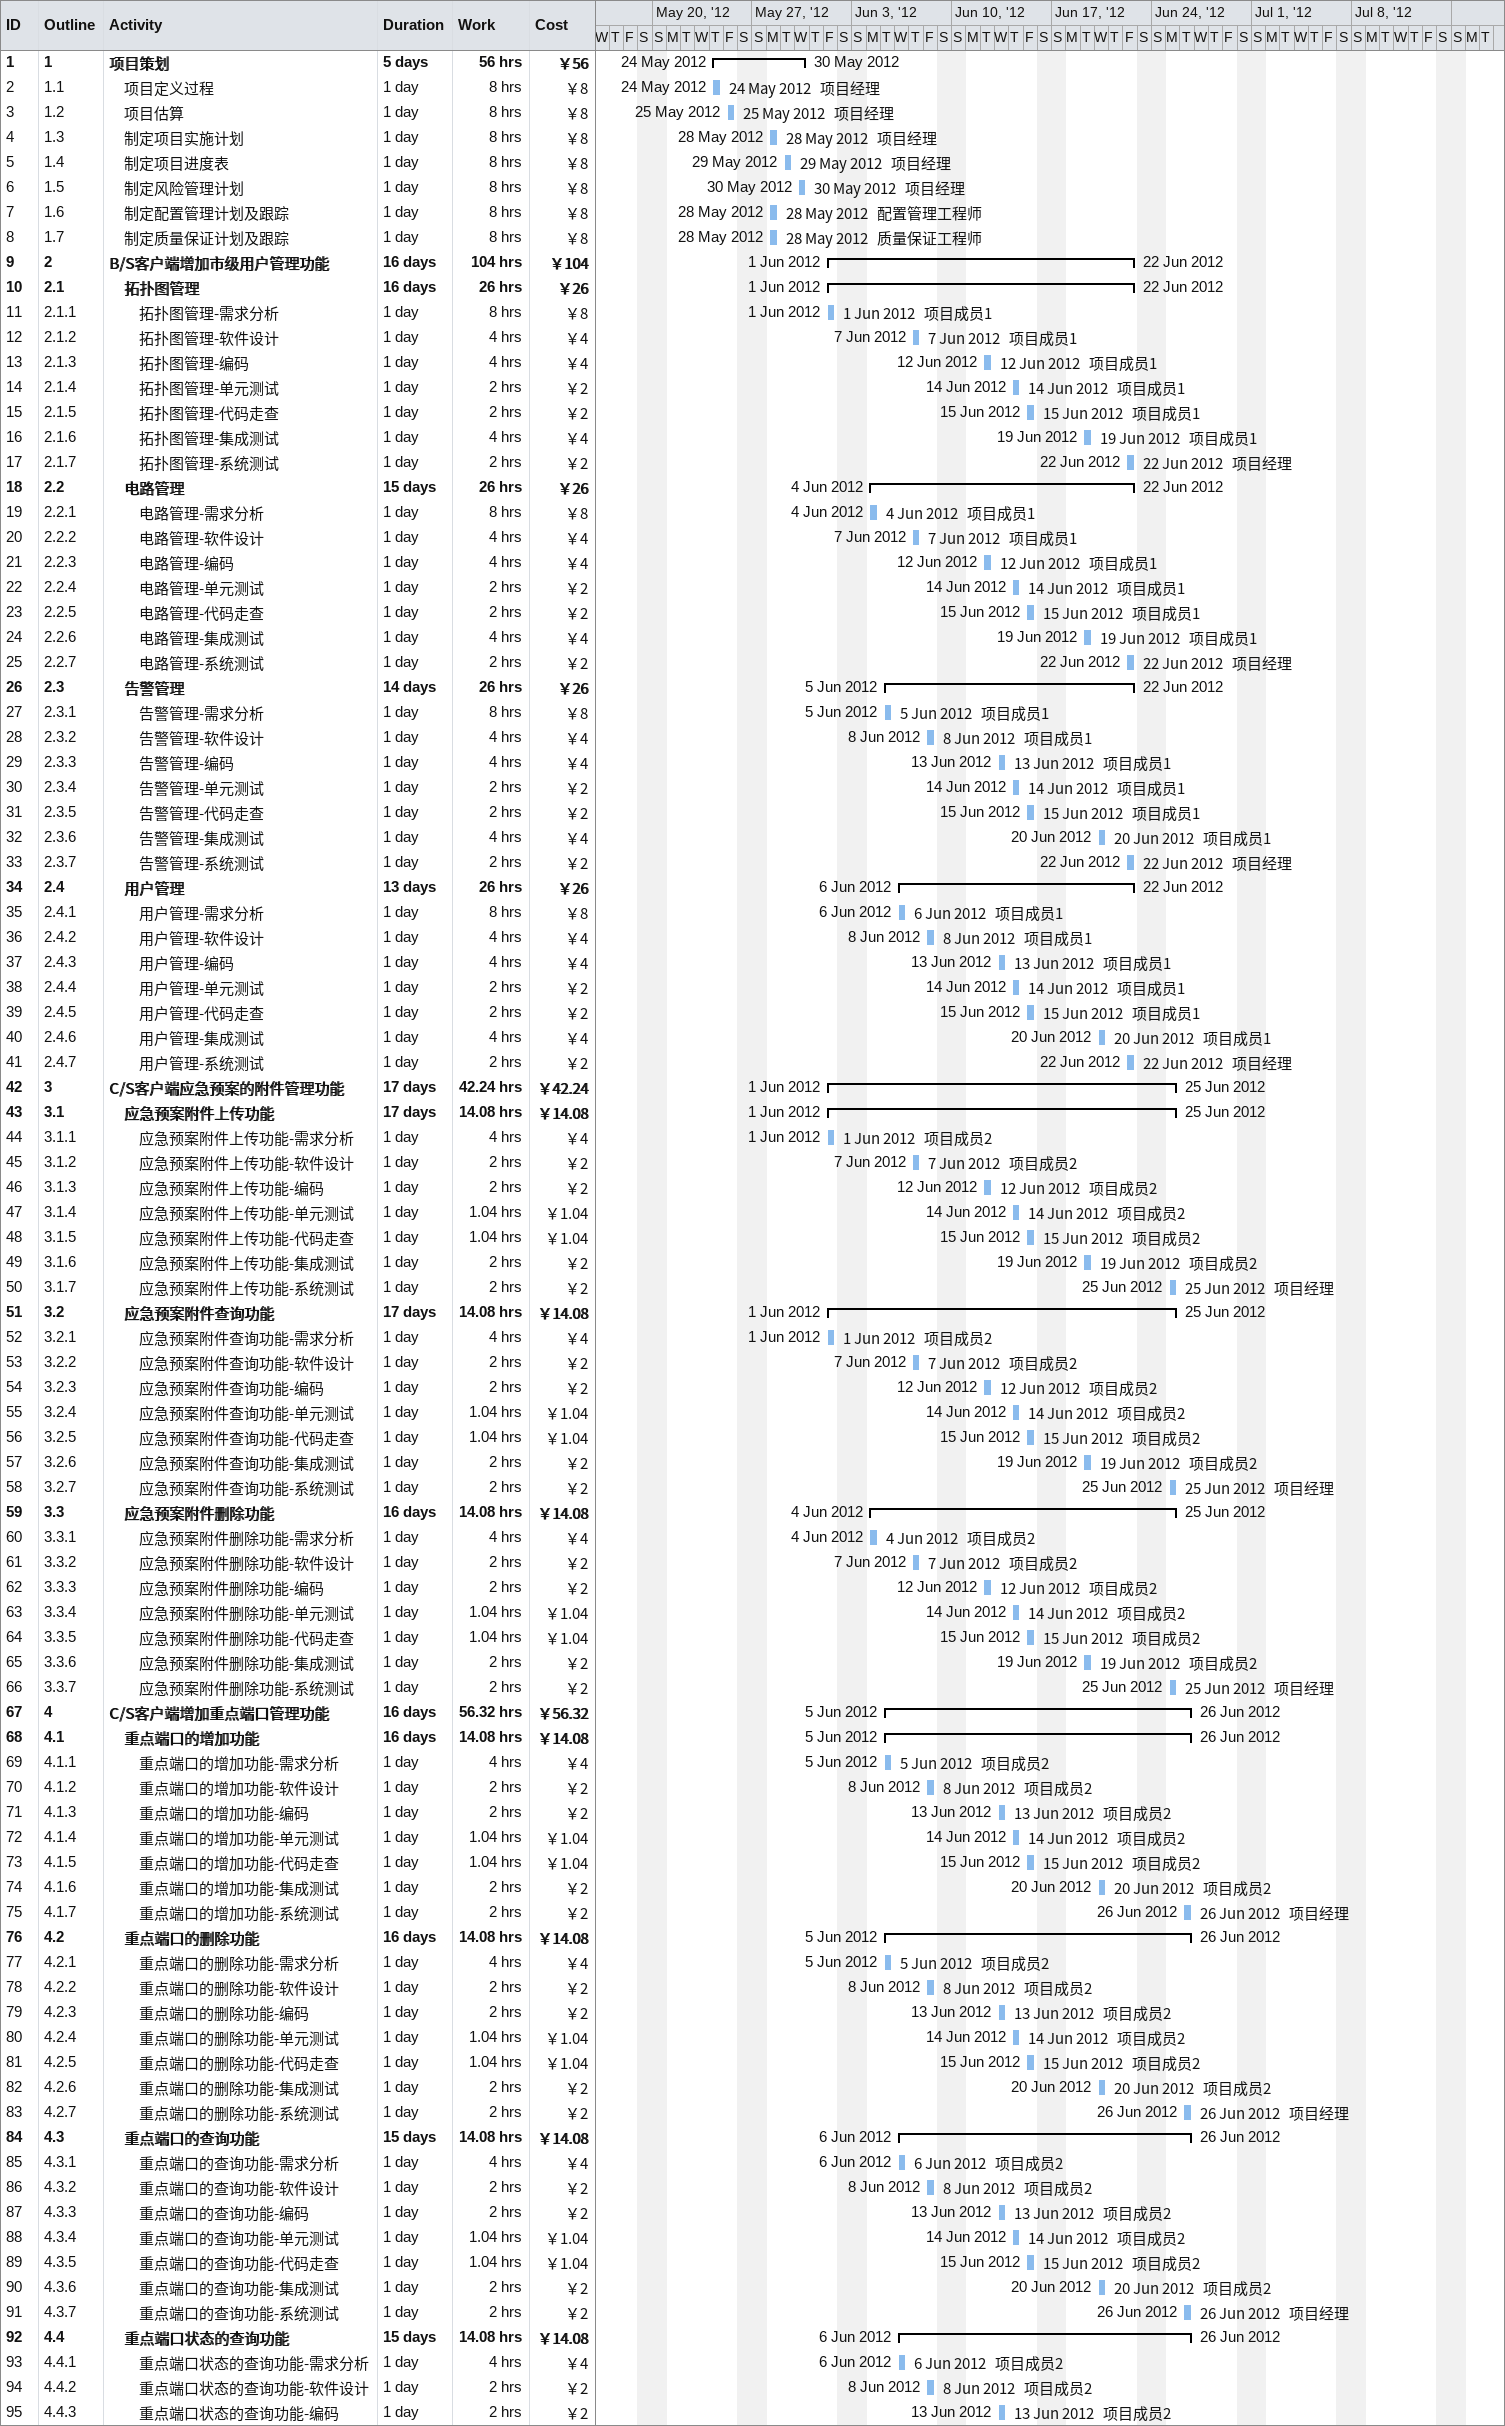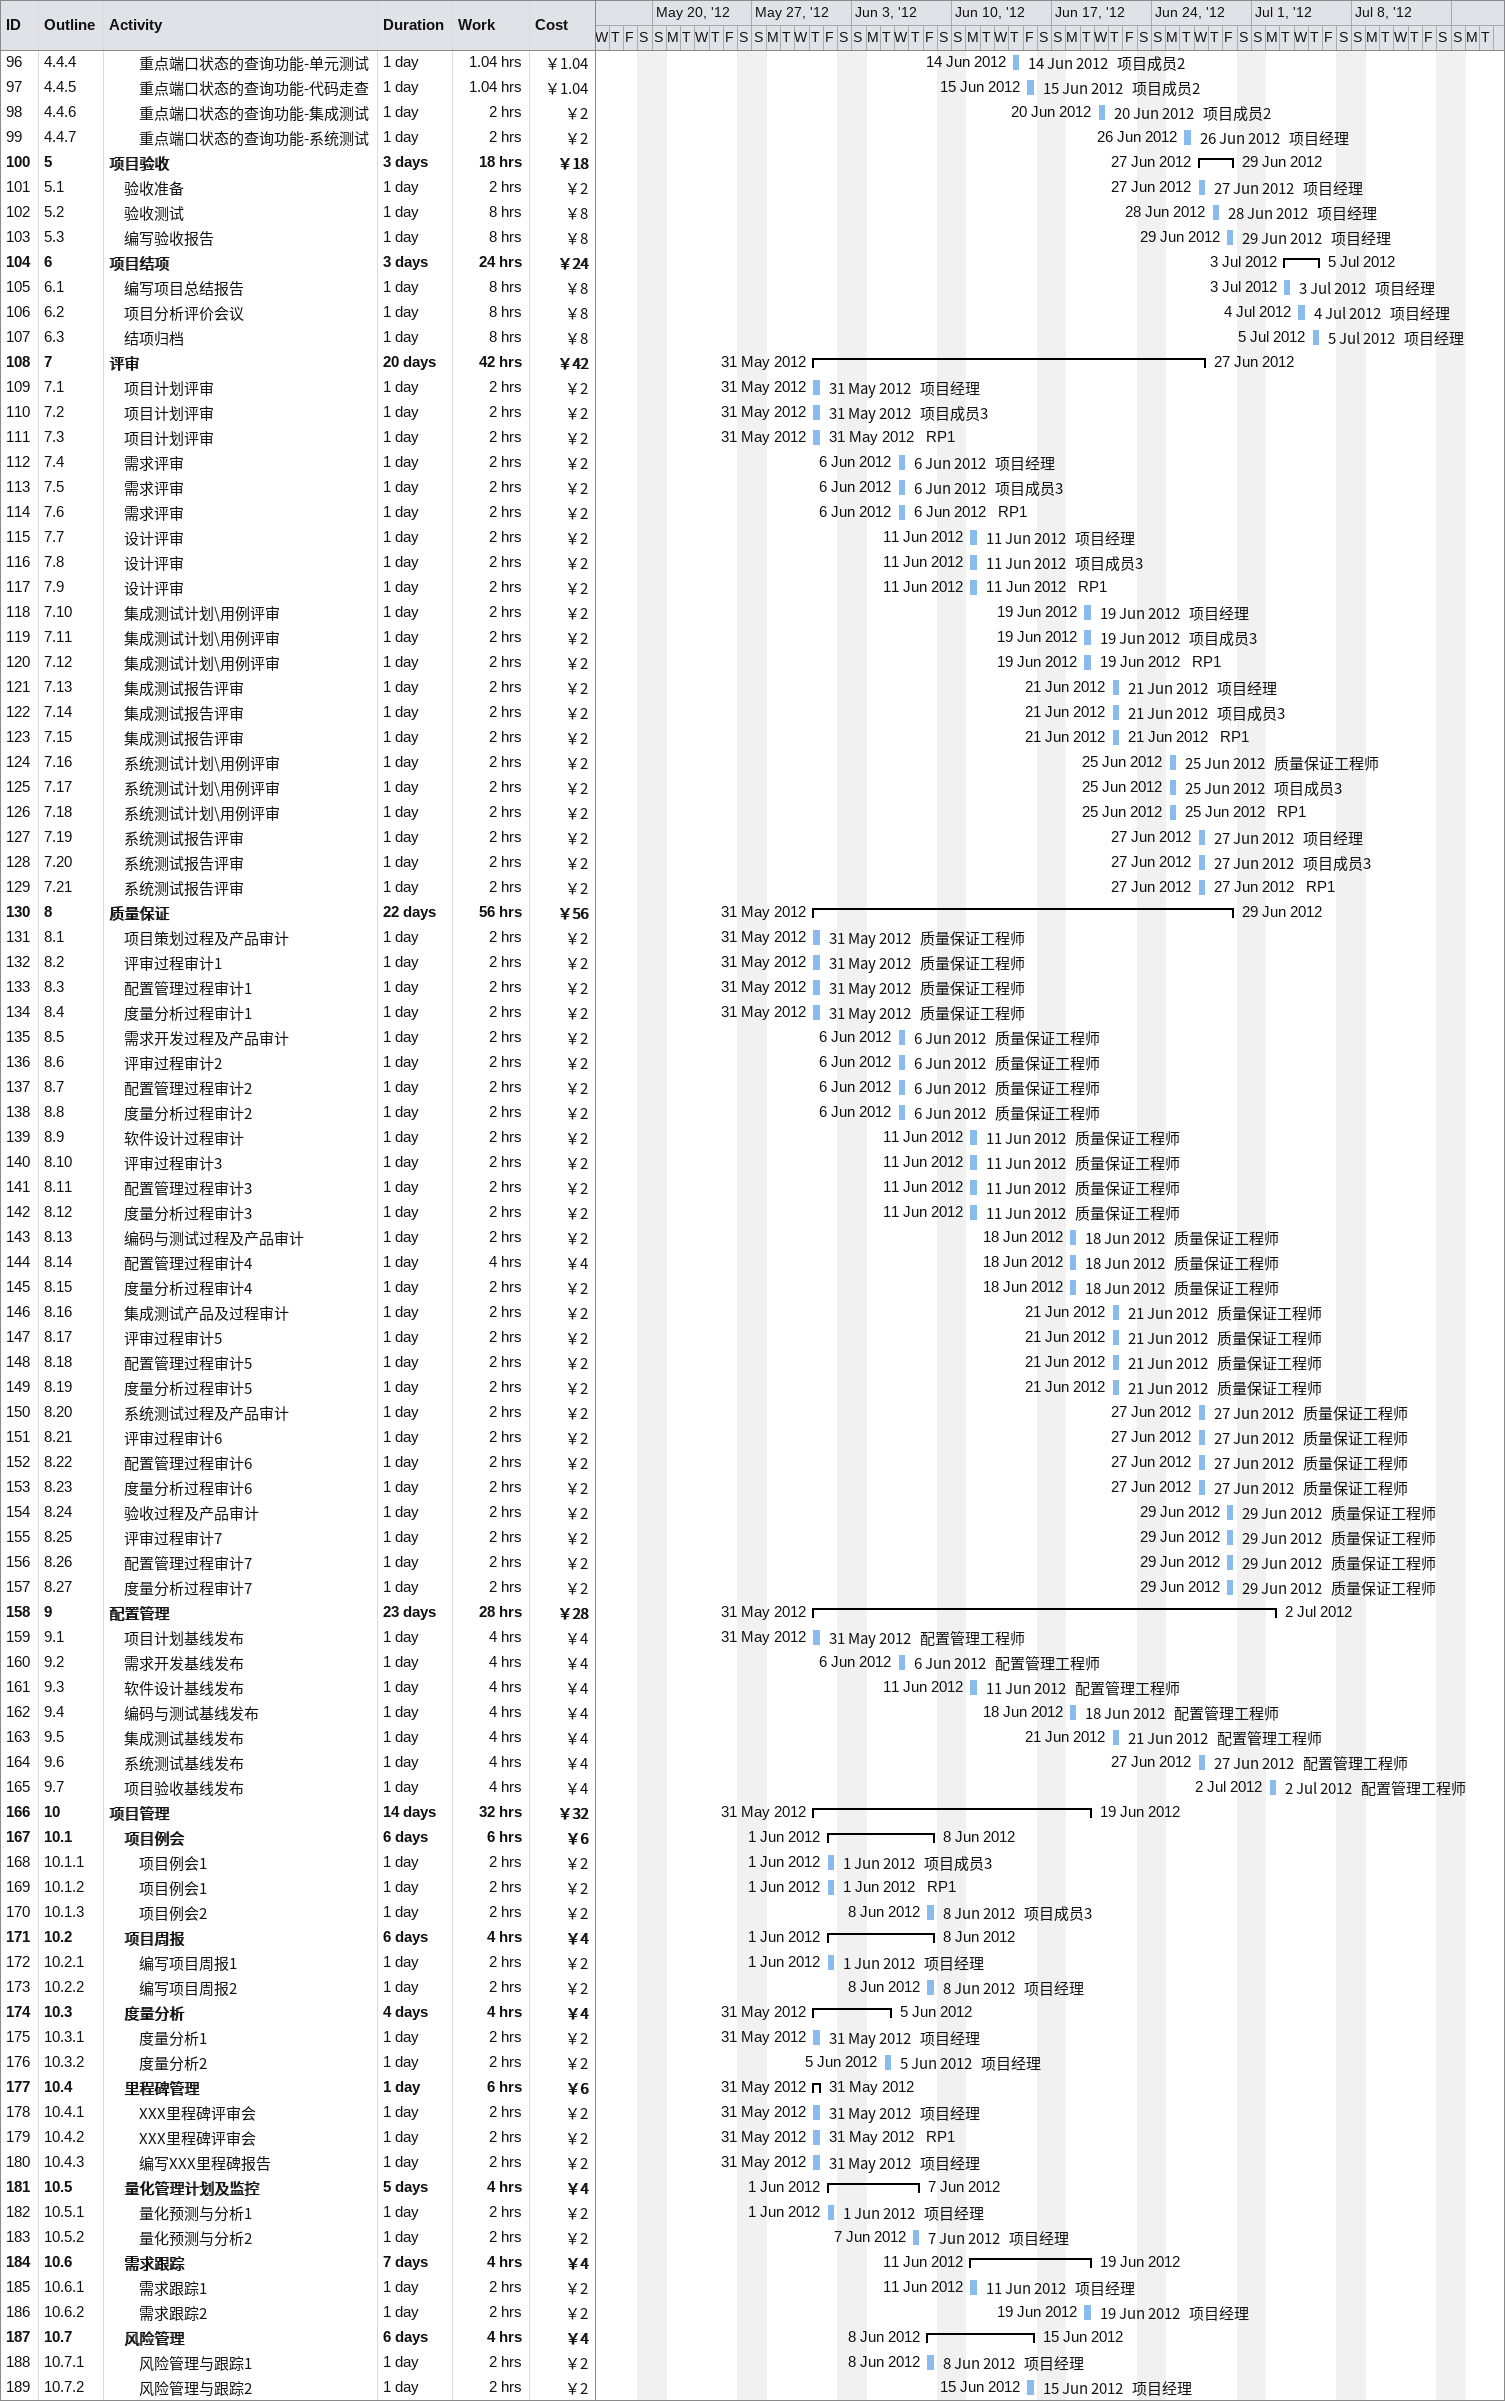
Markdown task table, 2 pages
| ID | WBS | Task | Duration | Start | Finish | Resources | Work (h) | Cost (￥) |
|---|---|---|---|---|---|---|---|---|
| 1 | 1 | **项目策划** | 5d | 2012-05-24 | 2012-05-30 |  | 56 | 56 |
| 2 | 1.1 | 项目定义过程 | 1d | 2012-05-24 | 2012-05-24 | 项目经理 | 8 | 8 |
| 3 | 1.2 | 项目估算 | 1d | 2012-05-25 | 2012-05-25 | 项目经理 | 8 | 8 |
| 4 | 1.3 | 制定项目实施计划 | 1d | 2012-05-28 | 2012-05-28 | 项目经理 | 8 | 8 |
| 5 | 1.4 | 制定项目进度表 | 1d | 2012-05-29 | 2012-05-29 | 项目经理 | 8 | 8 |
| 6 | 1.5 | 制定风险管理计划 | 1d | 2012-05-30 | 2012-05-30 | 项目经理 | 8 | 8 |
| 7 | 1.6 | 制定配置管理计划及跟踪 | 1d | 2012-05-28 | 2012-05-28 | 配置管理工程师 | 8 | 8 |
| 8 | 1.7 | 制定质量保证计划及跟踪 | 1d | 2012-05-28 | 2012-05-28 | 质量保证工程师 | 8 | 8 |
| 9 | 2 | **B/S客户端增加市级用户管理功能** | 16d | 2012-06-01 | 2012-06-22 |  | 104 | 104 |
| 10 | 2.1 | **拓扑图管理** | 16d | 2012-06-01 | 2012-06-22 |  | 26 | 26 |
| 11 | 2.1.1 | 拓扑图管理-需求分析 | 1d | 2012-06-01 | 2012-06-01 | 项目成员1 | 8 | 8 |
| 12 | 2.1.2 | 拓扑图管理-软件设计 | 1d | 2012-06-07 | 2012-06-07 | 项目成员1 | 4 | 4 |
| 13 | 2.1.3 | 拓扑图管理-编码 | 1d | 2012-06-12 | 2012-06-12 | 项目成员1 | 4 | 4 |
| 14 | 2.1.4 | 拓扑图管理-单元测试 | 1d | 2012-06-14 | 2012-06-14 | 项目成员1 | 2 | 2 |
| 15 | 2.1.5 | 拓扑图管理-代码走查 | 1d | 2012-06-15 | 2012-06-15 | 项目成员1 | 2 | 2 |
| 16 | 2.1.6 | 拓扑图管理-集成测试 | 1d | 2012-06-19 | 2012-06-19 | 项目成员1 | 4 | 4 |
| 17 | 2.1.7 | 拓扑图管理-系统测试 | 1d | 2012-06-22 | 2012-06-22 | 项目经理 | 2 | 2 |
| 18 | 2.2 | **电路管理** | 15d | 2012-06-04 | 2012-06-22 |  | 26 | 26 |
| 19 | 2.2.1 | 电路管理-需求分析 | 1d | 2012-06-04 | 2012-06-04 | 项目成员1 | 8 | 8 |
| 20 | 2.2.2 | 电路管理-软件设计 | 1d | 2012-06-07 | 2012-06-07 | 项目成员1 | 4 | 4 |
| 21 | 2.2.3 | 电路管理-编码 | 1d | 2012-06-12 | 2012-06-12 | 项目成员1 | 4 | 4 |
| 22 | 2.2.4 | 电路管理-单元测试 | 1d | 2012-06-14 | 2012-06-14 | 项目成员1 | 2 | 2 |
| 23 | 2.2.5 | 电路管理-代码走查 | 1d | 2012-06-15 | 2012-06-15 | 项目成员1 | 2 | 2 |
| 24 | 2.2.6 | 电路管理-集成测试 | 1d | 2012-06-19 | 2012-06-19 | 项目成员1 | 4 | 4 |
| 25 | 2.2.7 | 电路管理-系统测试 | 1d | 2012-06-22 | 2012-06-22 | 项目经理 | 2 | 2 |
| 26 | 2.3 | **告警管理** | 14d | 2012-06-05 | 2012-06-22 |  | 26 | 26 |
| 27 | 2.3.1 | 告警管理-需求分析 | 1d | 2012-06-05 | 2012-06-05 | 项目成员1 | 8 | 8 |
| 28 | 2.3.2 | 告警管理-软件设计 | 1d | 2012-06-08 | 2012-06-08 | 项目成员1 | 4 | 4 |
| 29 | 2.3.3 | 告警管理-编码 | 1d | 2012-06-13 | 2012-06-13 | 项目成员1 | 4 | 4 |
| 30 | 2.3.4 | 告警管理-单元测试 | 1d | 2012-06-14 | 2012-06-14 | 项目成员1 | 2 | 2 |
| 31 | 2.3.5 | 告警管理-代码走查 | 1d | 2012-06-15 | 2012-06-15 | 项目成员1 | 2 | 2 |
| 32 | 2.3.6 | 告警管理-集成测试 | 1d | 2012-06-20 | 2012-06-20 | 项目成员1 | 4 | 4 |
| 33 | 2.3.7 | 告警管理-系统测试 | 1d | 2012-06-22 | 2012-06-22 | 项目经理 | 2 | 2 |
| 34 | 2.4 | **用户管理** | 13d | 2012-06-06 | 2012-06-22 |  | 26 | 26 |
| 35 | 2.4.1 | 用户管理-需求分析 | 1d | 2012-06-06 | 2012-06-06 | 项目成员1 | 8 | 8 |
| 36 | 2.4.2 | 用户管理-软件设计 | 1d | 2012-06-08 | 2012-06-08 | 项目成员1 | 4 | 4 |
| 37 | 2.4.3 | 用户管理-编码 | 1d | 2012-06-13 | 2012-06-13 | 项目成员1 | 4 | 4 |
| 38 | 2.4.4 | 用户管理-单元测试 | 1d | 2012-06-14 | 2012-06-14 | 项目成员1 | 2 | 2 |
| 39 | 2.4.5 | 用户管理-代码走查 | 1d | 2012-06-15 | 2012-06-15 | 项目成员1 | 2 | 2 |
| 40 | 2.4.6 | 用户管理-集成测试 | 1d | 2012-06-20 | 2012-06-20 | 项目成员1 | 4 | 4 |
| 41 | 2.4.7 | 用户管理-系统测试 | 1d | 2012-06-22 | 2012-06-22 | 项目经理 | 2 | 2 |
| 42 | 3 | **C/S客户端应急预案的附件管理功能** | 17d | 2012-06-01 | 2012-06-25 |  | 42.24 | 42.24 |
| 43 | 3.1 | **应急预案附件上传功能** | 17d | 2012-06-01 | 2012-06-25 |  | 14.08 | 14.08 |
| 44 | 3.1.1 | 应急预案附件上传功能-需求分析 | 1d | 2012-06-01 | 2012-06-01 | 项目成员2 | 4 | 4 |
| 45 | 3.1.2 | 应急预案附件上传功能-软件设计 | 1d | 2012-06-07 | 2012-06-07 | 项目成员2 | 2 | 2 |
| 46 | 3.1.3 | 应急预案附件上传功能-编码 | 1d | 2012-06-12 | 2012-06-12 | 项目成员2 | 2 | 2 |
| 47 | 3.1.4 | 应急预案附件上传功能-单元测试 | 1d | 2012-06-14 | 2012-06-14 | 项目成员2 | 1.04 | 1.04 |
| 48 | 3.1.5 | 应急预案附件上传功能-代码走查 | 1d | 2012-06-15 | 2012-06-15 | 项目成员2 | 1.04 | 1.04 |
| 49 | 3.1.6 | 应急预案附件上传功能-集成测试 | 1d | 2012-06-19 | 2012-06-19 | 项目成员2 | 2 | 2 |
| 50 | 3.1.7 | 应急预案附件上传功能-系统测试 | 1d | 2012-06-25 | 2012-06-25 | 项目经理 | 2 | 2 |
| 51 | 3.2 | **应急预案附件查询功能** | 17d | 2012-06-01 | 2012-06-25 |  | 14.08 | 14.08 |
| 52 | 3.2.1 | 应急预案附件查询功能-需求分析 | 1d | 2012-06-01 | 2012-06-01 | 项目成员2 | 4 | 4 |
| 53 | 3.2.2 | 应急预案附件查询功能-软件设计 | 1d | 2012-06-07 | 2012-06-07 | 项目成员2 | 2 | 2 |
| 54 | 3.2.3 | 应急预案附件查询功能-编码 | 1d | 2012-06-12 | 2012-06-12 | 项目成员2 | 2 | 2 |
| 55 | 3.2.4 | 应急预案附件查询功能-单元测试 | 1d | 2012-06-14 | 2012-06-14 | 项目成员2 | 1.04 | 1.04 |
| 56 | 3.2.5 | 应急预案附件查询功能-代码走查 | 1d | 2012-06-15 | 2012-06-15 | 项目成员2 | 1.04 | 1.04 |
| 57 | 3.2.6 | 应急预案附件查询功能-集成测试 | 1d | 2012-06-19 | 2012-06-19 | 项目成员2 | 2 | 2 |
| 58 | 3.2.7 | 应急预案附件查询功能-系统测试 | 1d | 2012-06-25 | 2012-06-25 | 项目经理 | 2 | 2 |
| 59 | 3.3 | **应急预案附件删除功能** | 16d | 2012-06-04 | 2012-06-25 |  | 14.08 | 14.08 |
| 60 | 3.3.1 | 应急预案附件删除功能-需求分析 | 1d | 2012-06-04 | 2012-06-04 | 项目成员2 | 4 | 4 |
| 61 | 3.3.2 | 应急预案附件删除功能-软件设计 | 1d | 2012-06-07 | 2012-06-07 | 项目成员2 | 2 | 2 |
| 62 | 3.3.3 | 应急预案附件删除功能-编码 | 1d | 2012-06-12 | 2012-06-12 | 项目成员2 | 2 | 2 |
| 63 | 3.3.4 | 应急预案附件删除功能-单元测试 | 1d | 2012-06-14 | 2012-06-14 | 项目成员2 | 1.04 | 1.04 |
| 64 | 3.3.5 | 应急预案附件删除功能-代码走查 | 1d | 2012-06-15 | 2012-06-15 | 项目成员2 | 1.04 | 1.04 |
| 65 | 3.3.6 | 应急预案附件删除功能-集成测试 | 1d | 2012-06-19 | 2012-06-19 | 项目成员2 | 2 | 2 |
| 66 | 3.3.7 | 应急预案附件删除功能-系统测试 | 1d | 2012-06-25 | 2012-06-25 | 项目经理 | 2 | 2 |
| 67 | 4 | **C/S客户端增加重点端口管理功能** | 16d | 2012-06-05 | 2012-06-26 |  | 56.32 | 56.32 |
| 68 | 4.1 | **重点端口的增加功能** | 16d | 2012-06-05 | 2012-06-26 |  | 14.08 | 14.08 |
| 69 | 4.1.1 | 重点端口的增加功能-需求分析 | 1d | 2012-06-05 | 2012-06-05 | 项目成员2 | 4 | 4 |
| 70 | 4.1.2 | 重点端口的增加功能-软件设计 | 1d | 2012-06-08 | 2012-06-08 | 项目成员2 | 2 | 2 |
| 71 | 4.1.3 | 重点端口的增加功能-编码 | 1d | 2012-06-13 | 2012-06-13 | 项目成员2 | 2 | 2 |
| 72 | 4.1.4 | 重点端口的增加功能-单元测试 | 1d | 2012-06-14 | 2012-06-14 | 项目成员2 | 1.04 | 1.04 |
| 73 | 4.1.5 | 重点端口的增加功能-代码走查 | 1d | 2012-06-15 | 2012-06-15 | 项目成员2 | 1.04 | 1.04 |
| 74 | 4.1.6 | 重点端口的增加功能-集成测试 | 1d | 2012-06-20 | 2012-06-20 | 项目成员2 | 2 | 2 |
| 75 | 4.1.7 | 重点端口的增加功能-系统测试 | 1d | 2012-06-26 | 2012-06-26 | 项目经理 | 2 | 2 |
| 76 | 4.2 | **重点端口的删除功能** | 16d | 2012-06-05 | 2012-06-26 |  | 14.08 | 14.08 |
| 77 | 4.2.1 | 重点端口的删除功能-需求分析 | 1d | 2012-06-05 | 2012-06-05 | 项目成员2 | 4 | 4 |
| 78 | 4.2.2 | 重点端口的删除功能-软件设计 | 1d | 2012-06-08 | 2012-06-08 | 项目成员2 | 2 | 2 |
| 79 | 4.2.3 | 重点端口的删除功能-编码 | 1d | 2012-06-13 | 2012-06-13 | 项目成员2 | 2 | 2 |
| 80 | 4.2.4 | 重点端口的删除功能-单元测试 | 1d | 2012-06-14 | 2012-06-14 | 项目成员2 | 1.04 | 1.04 |
| 81 | 4.2.5 | 重点端口的删除功能-代码走查 | 1d | 2012-06-15 | 2012-06-15 | 项目成员2 | 1.04 | 1.04 |
| 82 | 4.2.6 | 重点端口的删除功能-集成测试 | 1d | 2012-06-20 | 2012-06-20 | 项目成员2 | 2 | 2 |
| 83 | 4.2.7 | 重点端口的删除功能-系统测试 | 1d | 2012-06-26 | 2012-06-26 | 项目经理 | 2 | 2 |
| 84 | 4.3 | **重点端口的查询功能** | 15d | 2012-06-06 | 2012-06-26 |  | 14.08 | 14.08 |
| 85 | 4.3.1 | 重点端口的查询功能-需求分析 | 1d | 2012-06-06 | 2012-06-06 | 项目成员2 | 4 | 4 |
| 86 | 4.3.2 | 重点端口的查询功能-软件设计 | 1d | 2012-06-08 | 2012-06-08 | 项目成员2 | 2 | 2 |
| 87 | 4.3.3 | 重点端口的查询功能-编码 | 1d | 2012-06-13 | 2012-06-13 | 项目成员2 | 2 | 2 |
| 88 | 4.3.4 | 重点端口的查询功能-单元测试 | 1d | 2012-06-14 | 2012-06-14 | 项目成员2 | 1.04 | 1.04 |
| 89 | 4.3.5 | 重点端口的查询功能-代码走查 | 1d | 2012-06-15 | 2012-06-15 | 项目成员2 | 1.04 | 1.04 |
| 90 | 4.3.6 | 重点端口的查询功能-集成测试 | 1d | 2012-06-20 | 2012-06-20 | 项目成员2 | 2 | 2 |
| 91 | 4.3.7 | 重点端口的查询功能-系统测试 | 1d | 2012-06-26 | 2012-06-26 | 项目经理 | 2 | 2 |
| 92 | 4.4 | **重点端口状态的查询功能** | 15d | 2012-06-06 | 2012-06-26 |  | 14.08 | 14.08 |
| 93 | 4.4.1 | 重点端口状态的查询功能-需求分析 | 1d | 2012-06-06 | 2012-06-06 | 项目成员2 | 4 | 4 |
| 94 | 4.4.2 | 重点端口状态的查询功能-软件设计 | 1d | 2012-06-08 | 2012-06-08 | 项目成员2 | 2 | 2 |
| 95 | 4.4.3 | 重点端口状态的查询功能-编码 | 1d | 2012-06-13 | 2012-06-13 | 项目成员2 | 2 | 2 |
| 96 | 4.4.4 | 重点端口状态的查询功能-单元测试 | 1d | 2012-06-14 | 2012-06-14 | 项目成员2 | 1.04 | 1.04 |
| 97 | 4.4.5 | 重点端口状态的查询功能-代码走查 | 1d | 2012-06-15 | 2012-06-15 | 项目成员2 | 1.04 | 1.04 |
| 98 | 4.4.6 | 重点端口状态的查询功能-集成测试 | 1d | 2012-06-20 | 2012-06-20 | 项目成员2 | 2 | 2 |
| 99 | 4.4.7 | 重点端口状态的查询功能-系统测试 | 1d | 2012-06-26 | 2012-06-26 | 项目经理 | 2 | 2 |
| 100 | 5 | **项目验收** | 3d | 2012-06-27 | 2012-06-29 |  | 18 | 18 |
| 101 | 5.1 | 验收准备 | 1d | 2012-06-27 | 2012-06-27 | 项目经理 | 2 | 2 |
| 102 | 5.2 | 验收测试 | 1d | 2012-06-28 | 2012-06-28 | 项目经理 | 8 | 8 |
| 103 | 5.3 | 编写验收报告 | 1d | 2012-06-29 | 2012-06-29 | 项目经理 | 8 | 8 |
| 104 | 6 | **项目结项** | 3d | 2012-07-03 | 2012-07-05 |  | 24 | 24 |
| 105 | 6.1 | 编写项目总结报告 | 1d | 2012-07-03 | 2012-07-03 | 项目经理 | 8 | 8 |
| 106 | 6.2 | 项目分析评价会议 | 1d | 2012-07-04 | 2012-07-04 | 项目经理 | 8 | 8 |
| 107 | 6.3 | 结项归档 | 1d | 2012-07-05 | 2012-07-05 | 项目经理 | 8 | 8 |
| 108 | 7 | **评审** | 20d | 2012-05-31 | 2012-06-27 |  | 42 | 42 |
| 109 | 7.1 | 项目计划评审 | 1d | 2012-05-31 | 2012-05-31 | 项目经理 | 2 | 2 |
| 110 | 7.2 | 项目计划评审 | 1d | 2012-05-31 | 2012-05-31 | 项目成员3 | 2 | 2 |
| 111 | 7.3 | 项目计划评审 | 1d | 2012-05-31 | 2012-05-31 | RP1 | 2 | 2 |
| 112 | 7.4 | 需求评审 | 1d | 2012-06-06 | 2012-06-06 | 项目经理 | 2 | 2 |
| 113 | 7.5 | 需求评审 | 1d | 2012-06-06 | 2012-06-06 | 项目成员3 | 2 | 2 |
| 114 | 7.6 | 需求评审 | 1d | 2012-06-06 | 2012-06-06 | RP1 | 2 | 2 |
| 115 | 7.7 | 设计评审 | 1d | 2012-06-11 | 2012-06-11 | 项目经理 | 2 | 2 |
| 116 | 7.8 | 设计评审 | 1d | 2012-06-11 | 2012-06-11 | 项目成员3 | 2 | 2 |
| 117 | 7.9 | 设计评审 | 1d | 2012-06-11 | 2012-06-11 | RP1 | 2 | 2 |
| 118 | 7.10 | 集成测试计划\用例评审 | 1d | 2012-06-19 | 2012-06-19 | 项目经理 | 2 | 2 |
| 119 | 7.11 | 集成测试计划\用例评审 | 1d | 2012-06-19 | 2012-06-19 | 项目成员3 | 2 | 2 |
| 120 | 7.12 | 集成测试计划\用例评审 | 1d | 2012-06-19 | 2012-06-19 | RP1 | 2 | 2 |
| 121 | 7.13 | 集成测试报告评审 | 1d | 2012-06-21 | 2012-06-21 | 项目经理 | 2 | 2 |
| 122 | 7.14 | 集成测试报告评审 | 1d | 2012-06-21 | 2012-06-21 | 项目成员3 | 2 | 2 |
| 123 | 7.15 | 集成测试报告评审 | 1d | 2012-06-21 | 2012-06-21 | RP1 | 2 | 2 |
| 124 | 7.16 | 系统测试计划\用例评审 | 1d | 2012-06-25 | 2012-06-25 | 质量保证工程师 | 2 | 2 |
| 125 | 7.17 | 系统测试计划\用例评审 | 1d | 2012-06-25 | 2012-06-25 | 项目成员3 | 2 | 2 |
| 126 | 7.18 | 系统测试计划\用例评审 | 1d | 2012-06-25 | 2012-06-25 | RP1 | 2 | 2 |
| 127 | 7.19 | 系统测试报告评审 | 1d | 2012-06-27 | 2012-06-27 | 项目经理 | 2 | 2 |
| 128 | 7.20 | 系统测试报告评审 | 1d | 2012-06-27 | 2012-06-27 | 项目成员3 | 2 | 2 |
| 129 | 7.21 | 系统测试报告评审 | 1d | 2012-06-27 | 2012-06-27 | RP1 | 2 | 2 |
| 130 | 8 | **质量保证** | 22d | 2012-05-31 | 2012-06-29 |  | 56 | 56 |
| 131 | 8.1 | 项目策划过程及产品审计 | 1d | 2012-05-31 | 2012-05-31 | 质量保证工程师 | 2 | 2 |
| 132 | 8.2 | 评审过程审计1 | 1d | 2012-05-31 | 2012-05-31 | 质量保证工程师 | 2 | 2 |
| 133 | 8.3 | 配置管理过程审计1 | 1d | 2012-05-31 | 2012-05-31 | 质量保证工程师 | 2 | 2 |
| 134 | 8.4 | 度量分析过程审计1 | 1d | 2012-05-31 | 2012-05-31 | 质量保证工程师 | 2 | 2 |
| 135 | 8.5 | 需求开发过程及产品审计 | 1d | 2012-06-06 | 2012-06-06 | 质量保证工程师 | 2 | 2 |
| 136 | 8.6 | 评审过程审计2 | 1d | 2012-06-06 | 2012-06-06 | 质量保证工程师 | 2 | 2 |
| 137 | 8.7 | 配置管理过程审计2 | 1d | 2012-06-06 | 2012-06-06 | 质量保证工程师 | 2 | 2 |
| 138 | 8.8 | 度量分析过程审计2 | 1d | 2012-06-06 | 2012-06-06 | 质量保证工程师 | 2 | 2 |
| 139 | 8.9 | 软件设计过程审计 | 1d | 2012-06-11 | 2012-06-11 | 质量保证工程师 | 2 | 2 |
| 140 | 8.10 | 评审过程审计3 | 1d | 2012-06-11 | 2012-06-11 | 质量保证工程师 | 2 | 2 |
| 141 | 8.11 | 配置管理过程审计3 | 1d | 2012-06-11 | 2012-06-11 | 质量保证工程师 | 2 | 2 |
| 142 | 8.12 | 度量分析过程审计3 | 1d | 2012-06-11 | 2012-06-11 | 质量保证工程师 | 2 | 2 |
| 143 | 8.13 | 编码与测试过程及产品审计 | 1d | 2012-06-18 | 2012-06-18 | 质量保证工程师 | 2 | 2 |
| 144 | 8.14 | 配置管理过程审计4 | 1d | 2012-06-18 | 2012-06-18 | 质量保证工程师 | 4 | 4 |
| 145 | 8.15 | 度量分析过程审计4 | 1d | 2012-06-18 | 2012-06-18 | 质量保证工程师 | 2 | 2 |
| 146 | 8.16 | 集成测试产品及过程审计 | 1d | 2012-06-21 | 2012-06-21 | 质量保证工程师 | 2 | 2 |
| 147 | 8.17 | 评审过程审计5 | 1d | 2012-06-21 | 2012-06-21 | 质量保证工程师 | 2 | 2 |
| 148 | 8.18 | 配置管理过程审计5 | 1d | 2012-06-21 | 2012-06-21 | 质量保证工程师 | 2 | 2 |
| 149 | 8.19 | 度量分析过程审计5 | 1d | 2012-06-21 | 2012-06-21 | 质量保证工程师 | 2 | 2 |
| 150 | 8.20 | 系统测试过程及产品审计 | 1d | 2012-06-27 | 2012-06-27 | 质量保证工程师 | 2 | 2 |
| 151 | 8.21 | 评审过程审计6 | 1d | 2012-06-27 | 2012-06-27 | 质量保证工程师 | 2 | 2 |
| 152 | 8.22 | 配置管理过程审计6 | 1d | 2012-06-27 | 2012-06-27 | 质量保证工程师 | 2 | 2 |
| 153 | 8.23 | 度量分析过程审计6 | 1d | 2012-06-27 | 2012-06-27 | 质量保证工程师 | 2 | 2 |
| 154 | 8.24 | 验收过程及产品审计 | 1d | 2012-06-29 | 2012-06-29 | 质量保证工程师 | 2 | 2 |
| 155 | 8.25 | 评审过程审计7 | 1d | 2012-06-29 | 2012-06-29 | 质量保证工程师 | 2 | 2 |
| 156 | 8.26 | 配置管理过程审计7 | 1d | 2012-06-29 | 2012-06-29 | 质量保证工程师 | 2 | 2 |
| 157 | 8.27 | 度量分析过程审计7 | 1d | 2012-06-29 | 2012-06-29 | 质量保证工程师 | 2 | 2 |
| 158 | 9 | **配置管理** | 23d | 2012-05-31 | 2012-07-02 |  | 28 | 28 |
| 159 | 9.1 | 项目计划基线发布 | 1d | 2012-05-31 | 2012-05-31 | 配置管理工程师 | 4 | 4 |
| 160 | 9.2 | 需求开发基线发布 | 1d | 2012-06-06 | 2012-06-06 | 配置管理工程师 | 4 | 4 |
| 161 | 9.3 | 软件设计基线发布 | 1d | 2012-06-11 | 2012-06-11 | 配置管理工程师 | 4 | 4 |
| 162 | 9.4 | 编码与测试基线发布 | 1d | 2012-06-18 | 2012-06-18 | 配置管理工程师 | 4 | 4 |
| 163 | 9.5 | 集成测试基线发布 | 1d | 2012-06-21 | 2012-06-21 | 配置管理工程师 | 4 | 4 |
| 164 | 9.6 | 系统测试基线发布 | 1d | 2012-06-27 | 2012-06-27 | 配置管理工程师 | 4 | 4 |
| 165 | 9.7 | 项目验收基线发布 | 1d | 2012-07-02 | 2012-07-02 | 配置管理工程师 | 4 | 4 |
| 166 | 10 | **项目管理** | 14d | 2012-05-31 | 2012-06-19 |  | 32 | 32 |
| 167 | 10.1 | **项目例会** | 6d | 2012-06-01 | 2012-06-08 |  | 6 | 6 |
| 168 | 10.1.1 | 项目例会1 | 1d | 2012-06-01 | 2012-06-01 | 项目成员3 | 2 | 2 |
| 169 | 10.1.2 | 项目例会1 | 1d | 2012-06-01 | 2012-06-01 | RP1 | 2 | 2 |
| 170 | 10.1.3 | 项目例会2 | 1d | 2012-06-08 | 2012-06-08 | 项目成员3 | 2 | 2 |
| 171 | 10.2 | **项目周报** | 6d | 2012-06-01 | 2012-06-08 |  | 4 | 4 |
| 172 | 10.2.1 | 编写项目周报1 | 1d | 2012-06-01 | 2012-06-01 | 项目经理 | 2 | 2 |
| 173 | 10.2.2 | 编写项目周报2 | 1d | 2012-06-08 | 2012-06-08 | 项目经理 | 2 | 2 |
| 174 | 10.3 | **度量分析** | 4d | 2012-05-31 | 2012-06-05 |  | 4 | 4 |
| 175 | 10.3.1 | 度量分析1 | 1d | 2012-05-31 | 2012-05-31 | 项目经理 | 2 | 2 |
| 176 | 10.3.2 | 度量分析2 | 1d | 2012-06-05 | 2012-06-05 | 项目经理 | 2 | 2 |
| 177 | 10.4 | **里程碑管理** | 1d | 2012-05-31 | 2012-05-31 |  | 6 | 6 |
| 178 | 10.4.1 | XXX里程碑评审会 | 1d | 2012-05-31 | 2012-05-31 | 项目经理 | 2 | 2 |
| 179 | 10.4.2 | XXX里程碑评审会 | 1d | 2012-05-31 | 2012-05-31 | RP1 | 2 | 2 |
| 180 | 10.4.3 | 编写XXX里程碑报告 | 1d | 2012-05-31 | 2012-05-31 | 项目经理 | 2 | 2 |
| 181 | 10.5 | **量化管理计划及监控** | 5d | 2012-06-01 | 2012-06-07 |  | 4 | 4 |
| 182 | 10.5.1 | 量化预测与分析1 | 1d | 2012-06-01 | 2012-06-01 | 项目经理 | 2 | 2 |
| 183 | 10.5.2 | 量化预测与分析2 | 1d | 2012-06-07 | 2012-06-07 | 项目经理 | 2 | 2 |
| 184 | 10.6 | **需求跟踪** | 7d | 2012-06-11 | 2012-06-19 |  | 4 | 4 |
| 185 | 10.6.1 | 需求跟踪1 | 1d | 2012-06-11 | 2012-06-11 | 项目经理 | 2 | 2 |
| 186 | 10.6.2 | 需求跟踪2 | 1d | 2012-06-19 | 2012-06-19 | 项目经理 | 2 | 2 |
| 187 | 10.7 | **风险管理** | 6d | 2012-06-08 | 2012-06-15 |  | 4 | 4 |
| 188 | 10.7.1 | 风险管理与跟踪1 | 1d | 2012-06-08 | 2012-06-08 | 项目经理 | 2 | 2 |
| 189 | 10.7.2 | 风险管理与跟踪2 | 1d | 2012-06-15 | 2012-06-15 | 项目经理 | 2 | 2 |
